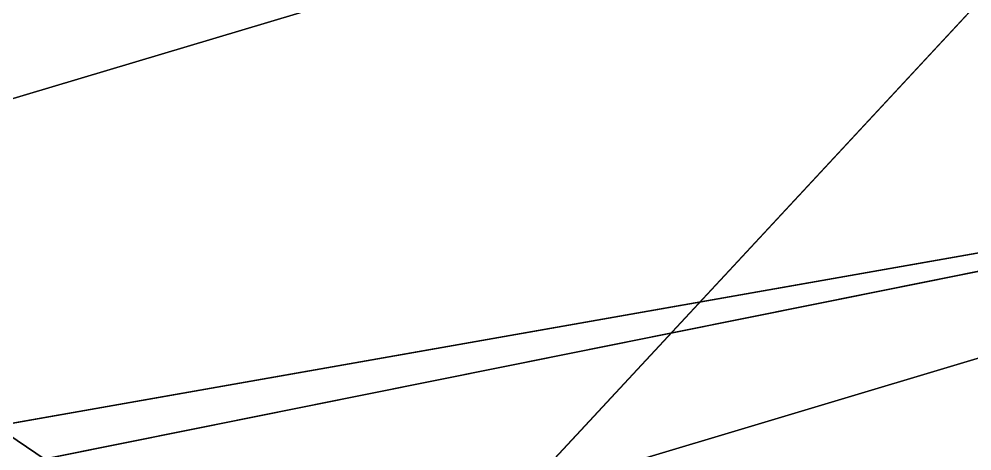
# Model space of a CAD drawing. Header units: metres. Extents: x 503497 to 504361, y 6966567 to 6966857.
# Drawn here: x 504141.637 to 504145.157, y 6966732.745 to 6966734.338 of the extents above; entities that cross this region are included whole.
import ezdxf

# ---------------------------------------------------------------- set-up
doc = ezdxf.new("R2010")
doc.units = ezdxf.units.M

msp = doc.modelspace()

# ---------------------------------------------------------------- linework, layer by layer
at = {"layer": 'SHADOW_APPROVED_20260314T074000'}
for points in [[(504172.0356, 6966738.2059), (504171.8738, 6966737.1686), (504075.9159, 6966720.2673), (504076.0777, 6966721.3046), (504172.0356, 6966738.2059)], [(504175.3149, 6966737.6944), (504172.0356, 6966738.2059), (504076.0777, 6966721.3046), (504079.357, 6966720.7931), (504175.3149, 6966737.6944)]]:
    msp.add_lwpolyline(points, close=True, dxfattribs=at)
at = {"layer": 'SHADOW_APPROVED_20260621T090000'}
for points in [[(504131.954, 6966755.9236), (504160.9824, 6966751.3955), (504096.996, 6966682.581), (504067.9676, 6966687.1091), (504131.954, 6966755.9236)], [(504160.9824, 6966751.3955), (504160.6196, 6966749.0699), (504096.6332, 6966680.2554), (504096.996, 6966682.581), (504160.9824, 6966751.3955)]]:
    msp.add_lwpolyline(points, close=True, dxfattribs=at)
at = {"layer": 'SHADOW_APPROVED_20260621T160000'}
for points in [[(504129.6052, 6966740.8657), (504131.954, 6966755.9236), (504315.9391, 6966632.2511), (504313.5903, 6966617.1932), (504129.6052, 6966740.8657)], [(504127.901, 6966729.9403), (504129.6052, 6966740.8657), (504313.5903, 6966617.1932), (504311.8861, 6966606.2678), (504127.901, 6966729.9403)], [(504129.6052, 6966740.8657), (504129.6052, 6966740.8657), (504313.5903, 6966617.1932), (504313.5903, 6966617.1932), (504129.6052, 6966740.8657)]]:
    msp.add_lwpolyline(points, close=True, dxfattribs=at)
at = {"layer": 'SHADOW_APPROVED_20261221T160000'}
for points in [[(504127.901, 6966729.9403), (504129.6052, 6966740.8657), (504194.7349, 6966753.9348), (504193.0307, 6966743.0094), (504127.901, 6966729.9403)], [(504138.0232, 6966728.3614), (504127.901, 6966729.9403), (504193.0307, 6966743.0094), (504203.1529, 6966741.4305), (504138.0232, 6966728.3614)]]:
    msp.add_lwpolyline(points, close=True, dxfattribs=at)
at = {"layer": 'SHADOW_APPROVED_20261221T170000'}
for points in [[(504127.901, 6966729.9403), (504129.6052, 6966740.8657), (504242.4524, 6966774.6407), (504240.7482, 6966763.7153), (504127.901, 6966729.9403)], [(504138.446, 6966731.0718), (504138.0232, 6966728.3614), (504250.8704, 6966762.1364), (504251.2932, 6966764.8468), (504138.446, 6966731.0718)], [(504146.7781, 6966729.7721), (504138.446, 6966731.0718), (504251.2932, 6966764.8468), (504259.6253, 6966763.5471), (504146.7781, 6966729.7721)], [(504138.0232, 6966728.3614), (504127.901, 6966729.9403), (504240.7482, 6966763.7153), (504250.8704, 6966762.1364), (504138.0232, 6966728.3614)]]:
    msp.add_lwpolyline(points, close=True, dxfattribs=at)
at = {"layer": 'SHADOW_COMPARATOR_RL48_20260314T074000'}
for points in [[(504172.0356, 6966738.2059), (504171.8738, 6966737.1686), (504117.1547, 6966727.5308), (504117.3165, 6966728.5681), (504172.0356, 6966738.2059)], [(504175.3149, 6966737.6944), (504172.0356, 6966738.2059), (504117.3165, 6966728.5681), (504120.5958, 6966728.0566), (504175.3149, 6966737.6944)]]:
    msp.add_lwpolyline(points, close=True, dxfattribs=at)
at = {"layer": 'SHADOW_COMPARATOR_RL48_20260621T090000'}
for points in [[(504131.954, 6966755.9236), (504160.9824, 6966751.3955), (504124.4947, 6966712.1547), (504095.4663, 6966716.6828), (504131.954, 6966755.9236)], [(504160.9824, 6966751.3955), (504160.6196, 6966749.0699), (504124.1319, 6966709.8291), (504124.4947, 6966712.1547), (504160.9824, 6966751.3955)]]:
    msp.add_lwpolyline(points, close=True, dxfattribs=at)
at = {"layer": 'SHADOW_COMPARATOR_RL48_20260621T160000'}
for points in [[(504129.6052, 6966740.8657), (504131.954, 6966755.9236), (504236.8697, 6966685.4006), (504234.5209, 6966670.3427), (504129.6052, 6966740.8657)], [(504127.901, 6966729.9403), (504129.6052, 6966740.8657), (504234.5209, 6966670.3427), (504232.8167, 6966659.4173), (504127.901, 6966729.9403)], [(504129.6052, 6966740.8657), (504129.6052, 6966740.8657), (504234.5209, 6966670.3427), (504234.5209, 6966670.3427), (504129.6052, 6966740.8657)]]:
    msp.add_lwpolyline(points, close=True, dxfattribs=at)
at = {"layer": 'SHADOW_COMPARATOR_RL48_20261221T160000'}
for points in [[(504127.901, 6966729.9403), (504129.6052, 6966740.8657), (504166.7448, 6966748.3182), (504165.0406, 6966737.3928), (504127.901, 6966729.9403)], [(504138.0232, 6966728.3614), (504127.901, 6966729.9403), (504165.0406, 6966737.3928), (504175.1628, 6966735.8139), (504138.0232, 6966728.3614)]]:
    msp.add_lwpolyline(points, close=True, dxfattribs=at)
at = {"layer": 'SHADOW_COMPARATOR_RL48_20261221T170000'}
for points in [[(504127.901, 6966729.9403), (504129.6052, 6966740.8657), (504193.9552, 6966760.1256), (504192.251, 6966749.2002), (504127.901, 6966729.9403)], [(504138.446, 6966731.0718), (504138.0232, 6966728.3614), (504202.3732, 6966747.6213), (504202.796, 6966750.3317), (504138.446, 6966731.0718)], [(504146.7781, 6966729.7721), (504138.446, 6966731.0718), (504202.796, 6966750.3317), (504211.1281, 6966749.032), (504146.7781, 6966729.7721)], [(504138.0232, 6966728.3614), (504127.901, 6966729.9403), (504192.251, 6966749.2002), (504202.3732, 6966747.6213), (504138.0232, 6966728.3614)]]:
    msp.add_lwpolyline(points, close=True, dxfattribs=at)

doc.saveas('drawing.dxf')
